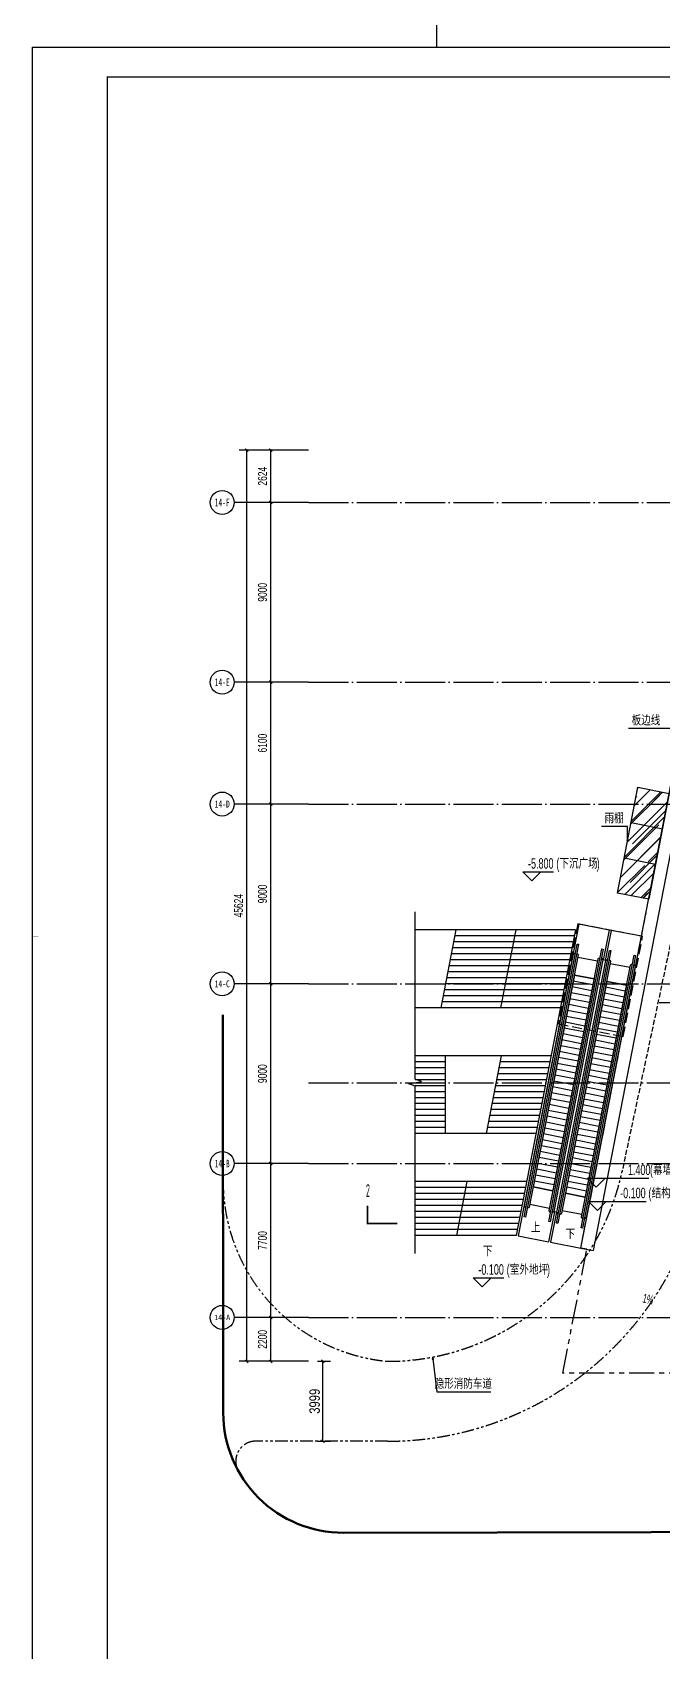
# Model space of a CAD drawing. Extents: x -409435 to 356702, y -107829 to 330904.
# Drawn here: x -38668 to -7109, y -16733 to 64333 of the extents above; entities that cross this region are included whole.
import ezdxf
from ezdxf.enums import TextEntityAlignment as Align
from ezdxf.xclip import XClip

# ---------------------------------------------------------------- set-up
doc = ezdxf.new("R2010")
doc.units = 0
doc.header["$LTSCALE"] = 1000
doc.header["$MEASUREMENT"] = 0
doc.header["$XCLIPFRAME"] = 0
for name, pattern in [('104-14# 核心筒$0$DOTE', [2.42, 2, -0.2, 0.02, -0.2]), ('X-104 14#平面$0$109 3#平面$0$DASH', [0.35, 0.25, -0.1]), ('X-104 14#平面$0$DASH', [0.35, 0.25, -0.1]), ('X-104 14#平面$0$PHANTOM2', [1.25, 0.625, -0.125, 0.125, -0.125, 0.125, -0.125])]:
    doc.linetypes.add(name, pattern=pattern)
for name, color, linetype in [('01-标注_符号', 200, 'Continuous'), ('02-TEXT_标注', 130, 'Continuous'), ('104-14# 核心筒$0$01-标注_轴线坐标', 132, 'Continuous'), ('104-14# 核心筒$0$A_AXIS-轴线', 36, '104-14# 核心筒$0$DOTE'), ('104-14# 核心筒$0$AXIS_TEXT', 7, 'Continuous'), ('AXIS_TEXT', 7, 'Continuous'), ('X-104 14#平面$0$01-标注_尺寸', 124, 'Continuous'), ('X-104 14#平面$0$01-标注_标高', 200, 'Continuous'), ('X-104 14#平面$0$01-标注_符号', 200, 'Continuous'), ('X-104 14#平面$0$02-TEXT_标注', 130, 'Continuous'), ('X-104 14#平面$0$A-C_玻璃幕墙', 140, 'Continuous'), ('X-104 14#平面$0$A-E_楼梯', 171, 'Continuous'), ('X-104 14#平面$0$A-O_屋面', 201, 'Continuous'), ('X-104 14#平面$0$A-SUR_吊顶', 40, 'Continuous'), ('X-104 14#平面$0$A-TECH_结构', 21, 'Continuous'), ('X-104 14#平面$0$EH_玻璃', 156, 'Continuous')]:
    doc.layers.add(name, color=color, linetype=linetype)
doc.layers.add('X-104 14#平面$0$road', color=142, linetype='Continuous', lineweight=50)
doc.styles.add('104-14# 核心筒$0$_TCH_AXIS', font='STXIHEI_0.TTF', dxfattribs={"width": 0.8})
doc.styles.add('104-14# 核心筒$0$_TCH_DIM_T3', font='ros.shx', dxfattribs={"width": 0.705882, "bigfont": 'jd.shx'})
doc.styles.add('_TCH_DIM', font='ros.shx', dxfattribs={"width": 0.8, "height": 2, "bigfont": 'jd.shx'})
doc.styles.add('COMPLEX', font='COMPLEX')
doc.styles.add('X-104 14#平面$0$_TCH_DIM', font='ros.shx', dxfattribs={"width": 0.8, "bigfont": 'jd.shx'})
doc.styles.add('X-104 14#平面$0$_TCH_DIM_T3', font='ros.shx', dxfattribs={"width": 0.8, "bigfont": 'jd.shx'})
doc.styles.add('X-104 14#平面$0$_TCH_LABEL', font='ros1.shx', dxfattribs={"width": 0.75, "bigfont": 'jd.shx'})
doc.dimstyles.new('104-14# 核心筒$0$_TCH_ARCH&&150', dxfattribs={"dimtxt": 446.25, "dimasz": 150, "dimexe": 375, "dimexo": 450, "dimgap": 189.375, "dimtad": 1, "dimdec": 0, "dimzin": 0, "dimdsep": 46, "dimtxsty": '104-14# 核心筒$0$_TCH_DIM_T3', "dimblk": '104-14# 核心筒$0$_ArchTick', "dimcen": 0.09, "dimclrt": 7, "dimazin": 2, "dimtfac": 1, "dimtdec": 0, "dimtix": 1, "dimtmove": 2, "dimatfit": 3, "dimfxl": 0, "dimtolj": 1, "dimtzin": 0, "dimarcsym": 0})
doc.dimstyles.new('X-104 14#平面$0$_TCH_ARCH&&150', dxfattribs={"dimtxt": 525, "dimasz": 150, "dimexe": 375, "dimexo": 450, "dimgap": 150, "dimtad": 1, "dimdec": 0, "dimzin": 0, "dimdsep": 46, "dimtxsty": 'X-104 14#平面$0$_TCH_DIM_T3', "dimblk": 'X-104 14#平面$0$_ArchTick', "dimcen": 0.09, "dimclrt": 7, "dimazin": 2, "dimtfac": 1, "dimtdec": 0, "dimtix": 1, "dimtmove": 2, "dimatfit": 3, "dimfxl": 0, "dimtolj": 1, "dimtzin": 0, "dimarcsym": 0})

# ---------------------------------------------------------------- blocks, each defined once
blk = doc.blocks.new('图框-A1+1-2')
for points, const_width in [([(0, 0), (1261, 0), (1261, 594), (0, 594)], 0.05), ([(1186, 584), (25, 584), (25, 10), (1186, 10)], 0.5)]:
    blk.add_lwpolyline(points, close=True, dxfattribs=dict(const_width=const_width))
at = {"const_width": 0.05}
blk.add_lwpolyline([(0, 297), (2, 297)], dxfattribs=at)
blk = doc.blocks.new('图框-A1+1-4')
at = {"const_width": 0.05}
blk.add_lwpolyline([(0, 0), (1051, 0), (1051, 594), (0, 594)], close=True, dxfattribs=at)
blk = doc.blocks.new('_AXISO')
blk.add_circle((0, 0), 0.5)
at = {"layer": 'AXIS_TEXT', "style": 'COMPLEX', "width": 1.041667}
blk.add_attdef('A', text='', height=0.56, dxfattribs=at).set_placement((-0.25, -0.28), (0.25, -0.28), align=Align.FIT)
blk = doc.blocks.new('104-14# 核心筒$0$_ArchTick')
at = {"color": 0, "linetype": 'ByBlock', "const_width": 0.4}
blk.add_lwpolyline([(-0.5, -0.5), (0.5, 0.5)], dxfattribs=at)
blk = doc.blocks.new('*D2680')
at = {"layer": '104-14# 核心筒$0$01-标注_轴线坐标', "color": 0, "lineweight": -2, "transparency": 16777216}
for p, q in [((-24839, 43424), (-28307, 43424)), ((-27932, -2200), (-27932, 43424)), ((-24839, -2200), (-28307, -2200))]:
    blk.add_line(p, q, dxfattribs=at)
at = {"layer": 'Defpoints', "color": 0, "transparency": 16777216}
for p in [(-27932, 43424), (-24389, 43424), (-24389, -2200)]:
    blk.add_point(p, dxfattribs=at)
at = {"layer": '104-14# 核心筒$0$01-标注_轴线坐标', "color": 0, "lineweight": -2, "transparency": 16777216, "xscale": 150, "yscale": 150, "zscale": 150}
for p, rotation in [((-27932, 43424), 90), ((-27932, -2200), 270)]:
    blk.add_blockref('104-14# 核心筒$0$_ArchTick', p, dxfattribs=dict(at, rotation=rotation))
at = {"layer": '104-14# 核心筒$0$01-标注_轴线坐标', "color": 7, "transparency": 16777216, "insert": (-28344, 20612), "char_height": 446.2, "attachment_point": 5, "rotation": 90, "style": '104-14# 核心筒$0$_TCH_DIM_T3'}
blk.add_mtext('\\A1;45624', dxfattribs=at)
blk = doc.blocks.new('*D2681')
at = {"layer": '104-14# 核心筒$0$01-标注_轴线坐标', "color": 0, "lineweight": -2, "transparency": 16777216}
for p, q in [((-24839, 0), (-27107, 0)), ((-26732, -2200), (-26732, 0)), ((-24839, -2200), (-27107, -2200))]:
    blk.add_line(p, q, dxfattribs=at)
at = {"layer": 'Defpoints', "color": 0, "transparency": 16777216}
for p in [(-26732, 0), (-24389, 0), (-24389, -2200)]:
    blk.add_point(p, dxfattribs=at)
at = {"layer": '104-14# 核心筒$0$01-标注_轴线坐标', "color": 0, "lineweight": -2, "transparency": 16777216, "xscale": 150, "yscale": 150, "zscale": 150}
for p, rotation in [((-26732, 0), 90), ((-26732, -2200), 270)]:
    blk.add_blockref('104-14# 核心筒$0$_ArchTick', p, dxfattribs=dict(at, rotation=rotation))
at = {"layer": '104-14# 核心筒$0$01-标注_轴线坐标', "color": 7, "transparency": 16777216, "insert": (-27144, -1100), "char_height": 446.2, "attachment_point": 5, "rotation": 90, "style": '104-14# 核心筒$0$_TCH_DIM_T3'}
blk.add_mtext('\\A1;2200', dxfattribs=at)
blk = doc.blocks.new('*D2682')
at = {"layer": '104-14# 核心筒$0$01-标注_轴线坐标', "color": 0, "lineweight": -2, "transparency": 16777216}
for p, q in [((-24839, 7700), (-27107, 7700)), ((-26732, 0), (-26732, 7700)), ((-24839, 0), (-27107, 0))]:
    blk.add_line(p, q, dxfattribs=at)
at = {"layer": 'Defpoints', "color": 0, "transparency": 16777216}
for p in [(-26732, 7700), (-24389, 7700), (-24389, 0)]:
    blk.add_point(p, dxfattribs=at)
at = {"layer": '104-14# 核心筒$0$01-标注_轴线坐标', "color": 0, "lineweight": -2, "transparency": 16777216, "xscale": 150, "yscale": 150, "zscale": 150}
for p, rotation in [((-26732, 7700), 90), ((-26732, 0), 270)]:
    blk.add_blockref('104-14# 核心筒$0$_ArchTick', p, dxfattribs=dict(at, rotation=rotation))
at = {"layer": '104-14# 核心筒$0$01-标注_轴线坐标', "color": 7, "transparency": 16777216, "insert": (-27144, 3850), "char_height": 446.2, "attachment_point": 5, "rotation": 90, "style": '104-14# 核心筒$0$_TCH_DIM_T3'}
blk.add_mtext('\\A1;7700', dxfattribs=at)
blk = doc.blocks.new('*D2683')
at = {"layer": '104-14# 核心筒$0$01-标注_轴线坐标', "color": 0, "lineweight": -2, "transparency": 16777216}
for p, q in [((-24839, 16700), (-27107, 16700)), ((-26732, 7700), (-26732, 16700)), ((-24839, 7700), (-27107, 7700))]:
    blk.add_line(p, q, dxfattribs=at)
at = {"layer": 'Defpoints', "color": 0, "transparency": 16777216}
for p in [(-26732, 16700), (-24389, 16700), (-24389, 7700)]:
    blk.add_point(p, dxfattribs=at)
at = {"layer": '104-14# 核心筒$0$01-标注_轴线坐标', "color": 0, "lineweight": -2, "transparency": 16777216, "xscale": 150, "yscale": 150, "zscale": 150}
for p, rotation in [((-26732, 16700), 90), ((-26732, 7700), 270)]:
    blk.add_blockref('104-14# 核心筒$0$_ArchTick', p, dxfattribs=dict(at, rotation=rotation))
at = {"layer": '104-14# 核心筒$0$01-标注_轴线坐标', "color": 7, "transparency": 16777216, "insert": (-27144, 12200), "char_height": 446.2, "attachment_point": 5, "rotation": 90, "style": '104-14# 核心筒$0$_TCH_DIM_T3'}
blk.add_mtext('\\A1;9000', dxfattribs=at)
blk = doc.blocks.new('*D2684')
at = {"layer": '104-14# 核心筒$0$01-标注_轴线坐标', "color": 0, "lineweight": -2, "transparency": 16777216}
for p, q in [((-24839, 25700), (-27107, 25700)), ((-26732, 16700), (-26732, 25700)), ((-24839, 16700), (-27107, 16700))]:
    blk.add_line(p, q, dxfattribs=at)
at = {"layer": 'Defpoints', "color": 0, "transparency": 16777216}
for p in [(-26732, 25700), (-24389, 25700), (-24389, 16700)]:
    blk.add_point(p, dxfattribs=at)
at = {"layer": '104-14# 核心筒$0$01-标注_轴线坐标', "color": 0, "lineweight": -2, "transparency": 16777216, "xscale": 150, "yscale": 150, "zscale": 150}
for p, rotation in [((-26732, 25700), 90), ((-26732, 16700), 270)]:
    blk.add_blockref('104-14# 核心筒$0$_ArchTick', p, dxfattribs=dict(at, rotation=rotation))
at = {"layer": '104-14# 核心筒$0$01-标注_轴线坐标', "color": 7, "transparency": 16777216, "insert": (-27144, 21200), "char_height": 446.2, "attachment_point": 5, "rotation": 90, "style": '104-14# 核心筒$0$_TCH_DIM_T3'}
blk.add_mtext('\\A1;9000', dxfattribs=at)
blk = doc.blocks.new('*D2685')
at = {"layer": '104-14# 核心筒$0$01-标注_轴线坐标', "color": 0, "lineweight": -2, "transparency": 16777216}
for p, q in [((-24839, 31800), (-27107, 31800)), ((-26732, 25700), (-26732, 31800)), ((-24839, 25700), (-27107, 25700))]:
    blk.add_line(p, q, dxfattribs=at)
at = {"layer": 'Defpoints', "color": 0, "transparency": 16777216}
for p in [(-26732, 31800), (-24389, 31800), (-24389, 25700)]:
    blk.add_point(p, dxfattribs=at)
at = {"layer": '104-14# 核心筒$0$01-标注_轴线坐标', "color": 0, "lineweight": -2, "transparency": 16777216, "xscale": 150, "yscale": 150, "zscale": 150}
for p, rotation in [((-26732, 31800), 90), ((-26732, 25700), 270)]:
    blk.add_blockref('104-14# 核心筒$0$_ArchTick', p, dxfattribs=dict(at, rotation=rotation))
at = {"layer": '104-14# 核心筒$0$01-标注_轴线坐标', "color": 7, "transparency": 16777216, "insert": (-27144, 28750), "char_height": 446.2, "attachment_point": 5, "rotation": 90, "style": '104-14# 核心筒$0$_TCH_DIM_T3'}
blk.add_mtext('\\A1;6100', dxfattribs=at)
blk = doc.blocks.new('*D2686')
at = {"layer": '104-14# 核心筒$0$01-标注_轴线坐标', "color": 0, "lineweight": -2, "transparency": 16777216}
for p, q in [((-24839, 40800), (-27107, 40800)), ((-26732, 31800), (-26732, 40800)), ((-24839, 31800), (-27107, 31800))]:
    blk.add_line(p, q, dxfattribs=at)
at = {"layer": 'Defpoints', "color": 0, "transparency": 16777216}
for p in [(-26732, 40800), (-24389, 40800), (-24389, 31800)]:
    blk.add_point(p, dxfattribs=at)
at = {"layer": '104-14# 核心筒$0$01-标注_轴线坐标', "color": 0, "lineweight": -2, "transparency": 16777216, "xscale": 150, "yscale": 150, "zscale": 150}
for p, rotation in [((-26732, 40800), 90), ((-26732, 31800), 270)]:
    blk.add_blockref('104-14# 核心筒$0$_ArchTick', p, dxfattribs=dict(at, rotation=rotation))
at = {"layer": '104-14# 核心筒$0$01-标注_轴线坐标', "color": 7, "transparency": 16777216, "insert": (-27144, 36300), "char_height": 446.2, "attachment_point": 5, "rotation": 90, "style": '104-14# 核心筒$0$_TCH_DIM_T3'}
blk.add_mtext('\\A1;9000', dxfattribs=at)
blk = doc.blocks.new('*D2687')
at = {"layer": '104-14# 核心筒$0$01-标注_轴线坐标', "color": 0, "lineweight": -2, "transparency": 16777216}
for p, q in [((-24839, 43424), (-27107, 43424)), ((-26732, 40800), (-26732, 43424)), ((-24839, 40800), (-27107, 40800))]:
    blk.add_line(p, q, dxfattribs=at)
at = {"layer": 'Defpoints', "color": 0, "transparency": 16777216}
for p in [(-26732, 43424), (-24389, 43424), (-24389, 40800)]:
    blk.add_point(p, dxfattribs=at)
at = {"layer": '104-14# 核心筒$0$01-标注_轴线坐标', "color": 0, "lineweight": -2, "transparency": 16777216, "xscale": 150, "yscale": 150, "zscale": 150}
for p, rotation in [((-26732, 43424), 90), ((-26732, 40800), 270)]:
    blk.add_blockref('104-14# 核心筒$0$_ArchTick', p, dxfattribs=dict(at, rotation=rotation))
at = {"layer": '104-14# 核心筒$0$01-标注_轴线坐标', "color": 7, "transparency": 16777216, "insert": (-27144, 42112), "char_height": 446.2, "attachment_point": 5, "rotation": 90, "style": '104-14# 核心筒$0$_TCH_DIM_T3'}
blk.add_mtext('\\A1;2624', dxfattribs=at)
blk = doc.blocks.new('X-104 14#平面$0$_ArchTick')
at = {"color": 0, "linetype": 'ByBlock', "const_width": 0.4}
blk.add_lwpolyline([(-0.5, -0.5), (0.5, 0.5)], dxfattribs=at)
blk = doc.blocks.new('*D2603')
at = {"layer": 'Defpoints', "color": 0, "transparency": 16777216}
for p in [(-24839, -2200), (-24119, -2200), (-24839, -6199)]:
    blk.add_point(p, dxfattribs=at)
at = {"layer": 'X-104 14#平面$0$01-标注_尺寸', "color": 0, "lineweight": -2, "transparency": 16777216}
for p, q in [((-24389, -2200), (-23744, -2200)), ((-24119, -6199), (-24119, -2200)), ((-24389, -6199), (-23744, -6199))]:
    blk.add_line(p, q, dxfattribs=at)
at = {"layer": 'X-104 14#平面$0$01-标注_尺寸', "color": 0, "lineweight": -2, "transparency": 16777216, "xscale": 150, "yscale": 150, "zscale": 150}
for p, rotation in [((-24119, -2200), 90), ((-24119, -6199), 270)]:
    blk.add_blockref('X-104 14#平面$0$_ArchTick', p, dxfattribs=dict(at, rotation=rotation))
at = {"layer": 'X-104 14#平面$0$01-标注_尺寸', "color": 7, "transparency": 16777216, "insert": (-24532, -4200), "char_height": 525, "attachment_point": 5, "rotation": 90, "style": 'X-104 14#平面$0$_TCH_DIM_T3'}
blk.add_mtext('\\A1;3999', dxfattribs=at)
blk = doc.blocks.new('104-14# 核心筒')
at = {"layer": '104-14# 核心筒$0$01-标注_轴线坐标'}
for p, q in [((-25226.6, 40800), (-28562.7, 40800)), ((-25226.6, 31800), (-28562.7, 31800)), ((-25226.6, 25700), (-28562.7, 25700)), ((-25226.6, 16700), (-28562.7, 16700)), ((-25226.6, 7700), (-28562.7, 7700)), ((-25226.6, 0), (-28562.7, 0))]:
    blk.add_line(p, q, dxfattribs=at)
at = {"layer": '104-14# 核心筒$0$A_AXIS-轴线'}
for p, q in [((-24839, 40800), (120259.9, 40800)), ((-24839, 31800), (120259.9, 31800)), ((-24839, 25700), (120259.9, 25700)), ((-24839, 16700), (120259.9, 16700)), ((-24839, 11750), (120259.9, 11750)), ((-24839, 7700), (120259.9, 7700)), ((-24839, 0), (68400, 0))]:
    blk.add_line(p, q, dxfattribs=at)
at = {"layer": '104-14# 核心筒$0$01-标注_轴线坐标'}
ref = blk.add_blockref('_AXISO', (-29162.7, 40800), dxfattribs=dict(at, xscale=1200, yscale=1200, zscale=1200))
ref.add_attrib('A', '14-F', dxfattribs={"layer": '104-14# 核心筒$0$AXIS_TEXT', "height": 391.75, "style": '104-14# 核心筒$0$_TCH_AXIS', "width": 0.920042}).set_placement((-29534.2, 40604.1), (-28791.2, 40604.1), align=Align.FIT)
ref = blk.add_blockref('_AXISO', (-29162.7, 31800), dxfattribs=dict(at, xscale=1200, yscale=1200, zscale=1200))
ref.add_attrib('A', '14-E', dxfattribs={"layer": '104-14# 核心筒$0$AXIS_TEXT', "height": 382.63, "style": '104-14# 核心筒$0$_TCH_AXIS', "width": 0.923518}).set_placement((-29536.6, 31608.7), (-28788.8, 31608.7), align=Align.FIT)
ref = blk.add_blockref('_AXISO', (-29162.7, 25700), dxfattribs=dict(at, xscale=1200, yscale=1200, zscale=1200))
ref.add_attrib('A', '14-D', dxfattribs={"layer": '104-14# 核心筒$0$AXIS_TEXT', "height": 352.49, "style": '104-14# 核心筒$0$_TCH_AXIS', "width": 0.92479}).set_placement((-29543.9, 25523.8), (-28781.5, 25523.8), align=Align.FIT)
ref = blk.add_blockref('_AXISO', (-29162.7, 16700), dxfattribs=dict(at, xscale=1200, yscale=1200, zscale=1200))
ref.add_attrib('A', '14-C', dxfattribs={"layer": '104-14# 核心筒$0$AXIS_TEXT', "height": 350.32, "style": '104-14# 核心筒$0$_TCH_AXIS', "width": 0.90321}).set_placement((-29544.4, 16524.8), (-28781, 16524.8), align=Align.FIT)
ref = blk.add_blockref('_AXISO', (-29162.7, 7700), dxfattribs=dict(at, xscale=1200, yscale=1200, zscale=1200))
ref.add_attrib('A', '14-B', dxfattribs={"layer": '104-14# 核心筒$0$AXIS_TEXT', "height": 379.28, "style": '104-14# 核心筒$0$_TCH_AXIS', "width": 0.916172}).set_placement((-29537.5, 7510.4), (-28788, 7510.4), align=Align.FIT)
ref = blk.add_blockref('_AXISO', (-29162.7, 0), dxfattribs=dict(at, xscale=1200, yscale=1200, zscale=1200))
ref.add_attrib('A', '14-A', dxfattribs={"layer": '104-14# 核心筒$0$AXIS_TEXT', "height": 271.05, "style": '104-14# 核心筒$0$_TCH_AXIS', "width": 1.256422}).set_placement((-29560.2, -135.5), (-28765.2, -135.5), align=Align.FIT)
for p1, p2, distance, picture, middle in [((-24389, -2200), (-24389, 43424.4), 3542.6, '*D2680', (-28344, 20612.2)), ((-24389, 40800), (-24389, 43424.4), 2342.6, '*D2687', (-27144, 42112.2)), ((-24389, 31800), (-24389, 40800), 2342.6, '*D2686', (-27144, 36300)), ((-24389, 25700), (-24389, 31800), 2342.6, '*D2685', (-27144, 28750)), ((-24389, 16700), (-24389, 25700), 2342.6, '*D2684', (-27144, 21200)), ((-24389, 7700), (-24389, 16700), 2342.6, '*D2683', (-27144, 12200)), ((-24389, 0), (-24389, 7700), 2342.6, '*D2682', (-27144, 3850)), ((-24389, -2200), (-24389, 0), 2342.6, '*D2681', (-27144, -1100))]:
    dim = blk.add_aligned_dim(p1=p1, p2=p2, distance=distance, dimstyle='104-14# 核心筒$0$_TCH_ARCH&&150', dxfattribs=at)
    dim.commit()
    dim.dimension.update_dxf_attribs({"geometry": picture, "text_midpoint": middle})
blk = doc.blocks.new('X-104 14#平面')
at = {"layer": 'X-104 14#平面$0$EH_玻璃'}
h = blk.add_hatch(dxfattribs=at)
h.set_pattern_fill('AR-RROOF', color=256, scale=600, angle=45)
h.set_pattern_definition([(45, (0, 0), (646.578, 1724.21), [11430, -1524, 3810, -762]), (45, (447.2, 986), (-1255.44, 177.81), [2286, -251.46, 4572, -571.5]), (45, (-188.6, 727.4), (2440.834, 3162.846), [6096, -1066.8, 3048, -762])])
h.paths.add_polyline_path([(-6774.2, 26232.4), (-7804.7, 20931.6), (-9374.8, 21236.8), (-8344.2, 26537.6)])
for points in [[(-18433.5, 63600), (139216.5, 63600), (139216.5, 152700), (-18433.5, 152700)], [(-38664.4, 63600), (150485.6, 63600), (150485.6, -25500), (-38664.4, -25500)]]:
    blk.add_lwpolyline(points, close=True)
at = {"layer": 'X-104 14#平面$0$01-标注_标高'}
for p, q in [((-13663.1, 21855.6), (-14113.1, 22305.6)), ((-14113.1, 22305.6), (-12581.2, 22305.6)), ((-13663.1, 21855.6), (-13213.1, 22305.6)), ((-10430.9, 6521.5), (-10880.9, 6971.5)), ((-10880.9, 6971.5), (-7805.7, 6971.5)), ((-10430.9, 6521.5), (-9980.9, 6971.5)), ((-10377.9, 5357.5), (-10827.9, 5807.5)), ((-10827.9, 5807.5), (-7931.4, 5807.5)), ((-10377.9, 5357.5), (-9927.9, 5807.5)), ((-16149, 1528.2), (-16599, 1978.2)), ((-16599, 1978.2), (-15067.1, 1978.2)), ((-16149, 1528.2), (-15699, 1978.2))]:
    blk.add_line(p, q, dxfattribs=at)
at = {"layer": 'X-104 14#平面$0$01-标注_符号'}
for p, q in [((-7162.3, 29476.7), (-8817.8, 29476.7)), ((-5837.6, 29476.7), (-7162.3, 29476.7)), ((-8859.5, 24574.5), (-10174.8, 24574.5)), ((-8859.5, 23887.2), (-8859.5, 24574.5)), ((-2031.5, 15754.3), (-7275, 15754.3)), ((-18609.8, -2083.1), (-18420.7, -3735.1)), ((-18420.7, -3735.1), (-15715.8, -3735.1))]:
    blk.add_line(p, q, dxfattribs=at)
at = {"layer": 'X-104 14#平面$0$01-标注_符号', "const_width": 60}
for points in [[(-8859.5, 23857.2, 1), (-8859.5, 23917.2, 1)], [(-18613.2, -2053.2, 1), (-18606.4, -2112.9, 1)]]:
    blk.add_lwpolyline(points, format="xyb", close=True, dxfattribs=at)
at = {"layer": 'X-104 14#平面$0$01-标注_符号'}
blk.add_lwpolyline([(-19500, 3200), (-19500, 11581.3), (-19815, 11695.9), (-19185, 11807), (-19500, 11918.8), (-19500, 20300)], dxfattribs=at)
for points in [[(-11090, 16743.5, 0, 0, 0), (-13304.4, 5351.3, 120, 0, 0), (-13390.3, 4909.5, 0, 0, 0)], [(-11772.6, 4595.1, 0, 0, 0), (-9558.1, 15987.3, 120, 0, 0), (-9472.3, 16429.1, 0, 0, 0)], [(-15937.7, 3746.2, 0, 0, 0), (-15937.7, 6933.5, 120, 0, 0), (-15937.7, 7383.5, 0, 0, 0)]]:
    blk.add_lwpolyline(points, format="xyseb", dxfattribs=at)
at = {"layer": 'X-104 14#平面$0$01-标注_符号', "const_width": 75}
blk.add_lwpolyline([(-21889, 5600), (-21889, 4700), (-20389, 4700)], dxfattribs=at)
at = {"layer": 'X-104 14#平面$0$A-C_玻璃幕墙'}
blk.add_lwpolyline([(-6774.2, 26232.4), (-7804.7, 20931.6), (-9374.8, 21236.8), (-8344.2, 26537.6)], close=True, dxfattribs=at)
for points in [[(-8687.7, 24770.7), (-7117.2, 24465.3)], [(-9031.3, 23003.8), (-7460.7, 22698.4)]]:
    blk.add_lwpolyline(points, dxfattribs=at)
at = {"layer": 'X-104 14#平面$0$A-E_楼梯'}
for p, q in [((-11306, 19688.9), (-14339.8, 4081)), ((-9786.4, 19393.5), (-11306, 19688.9)), ((-11463.7, 19400), (-19500, 19400)), ((-17463.7, 19400), (-18221.7, 15500)), ((-11580.3, 18800), (-17580.3, 18800)), ((-11522, 19100), (-17522, 19100)), ((-14463.7, 19400), (-15221.7, 15500)), ((-11463.7, 19400), (-14437.7, 4100)), ((-14037.2, 5035.3), (-11382.8, 18690.7)), ((-11323.9, 18679.2), (-13978.3, 5023.8)), ((-11382.8, 18690.7), (-11323.9, 18679.2)), ((-11202.5, 3471.2), (-8168.7, 19079)), ((-9786.4, 19393.5), (-10078.4, 17891.1)), ((-9688.2, 19374.4), (-9980.3, 17872)), ((-8168.7, 19079), (-9688.2, 19374.4)), ((-11755.2, 17900), (-17755.2, 17900)), ((-11696.9, 18200), (-17696.9, 18200)), ((-11638.6, 18500), (-17638.6, 18500)), ((-14019.3, 5577.8), (-11569.5, 18180.9)), ((-13781.4, 5518.1), (-11326.5, 18147.2)), ((-12802.3, 4795.2), (-10148, 18450.6)), ((-10344.9, 17956.4), (-12799.7, 5327.3)), ((-10089.1, 18439.2), (-12743.4, 4783.8)), ((-10106.9, 17896.6), (-12556.7, 5293.5)), ((-12419.5, 4720.8), (-9765.1, 18376.2)), ((-12401.6, 5263.4), (-9951.8, 17866.5)), ((-9706.2, 18364.8), (-12360.6, 4709.4)), ((-11569.5, 18180.9), (-11468.7, 18249)), ((-11326.5, 18147.2), (-11409.8, 18237.5)), ((-10370.2, 17826.1), (-11351.8, 18016.9)), ((-11184.6, 4480.8), (-8530.2, 18136.2)), ((-8471.3, 18124.7), (-11125.7, 4469.3)), ((-10233.8, 18008.9), (-10344.9, 17956.4)), ((-10174.9, 17997.5), (-10106.9, 17896.6)), ((-10148, 18450.6), (-10089.1, 18439.2)), ((-9951.8, 17866.5), (-10106.9, 17896.6)), ((-9951.8, 17866.5), (-9851, 17934.5)), ((-9708.8, 17832.7), (-9792.1, 17923)), ((-9765.1, 18376.2), (-9706.2, 18364.8)), ((-8530.2, 18136.2), (-8471.3, 18124.7)), ((-11871.9, 17300), (-17871.9, 17300)), ((-11813.5, 17600), (-17813.5, 17600)), ((-11523.6, 17133.4), (-13584.3, 6531.8)), ((-12163.6, 5203.6), (-9708.8, 17832.7)), ((-10541.9, 16942.6), (-11523.6, 17133.4)), ((-11523.6, 17133.4), (-10541.9, 16942.6)), ((-8727.2, 17641.9), (-11182, 5012.8)), ((-8489.2, 17582.2), (-10939, 4979.1)), ((-8752.5, 17511.6), (-9734.1, 17702.4)), ((-8616.1, 17694.5), (-8727.2, 17641.9)), ((-8557.2, 17683), (-8489.2, 17582.2)), ((-12046.8, 16400), (-18046.8, 16400)), ((-11988.5, 16700), (-17988.5, 16700)), ((-11930.2, 17000), (-17930.2, 17000)), ((-10541.9, 16942.6), (-12602.7, 6341)), ((-9905.8, 16819), (-11966.6, 6217.4)), ((-10713.7, 16059.1), (-11695.3, 16250)), ((-10656.4, 16353.6), (-11638, 16544.4)), ((-10599.2, 16648.1), (-11580.8, 16838.9)), ((-8924.2, 16628.2), (-10985, 6026.6)), ((-9038.7, 16039.2), (-10020.3, 16230)), ((-8981.5, 16333.7), (-9963.1, 16524.5)), ((-8924.2, 16628.2), (-9905.8, 16819)), ((-9905.8, 16819), (-8924.2, 16628.2)), ((-12221.7, 15500), (-19500, 15500)), ((-12163.4, 15800), (-18163.4, 15800)), ((-12105.1, 16100), (-18105.1, 16100)), ((-10828.1, 15470.2), (-11809.8, 15661)), ((-10770.9, 15764.7), (-11752.5, 15955.5)), ((-9153.2, 15450.2), (-10134.8, 15641)), ((-9095.9, 15744.7), (-10077.6, 15935.5)), ((-10999.9, 14586.7), (-11981.5, 14777.5)), ((-10942.6, 14881.2), (-11924.3, 15072)), ((-10885.4, 15175.7), (-11867, 15366.5)), ((-9324.9, 14566.7), (-10306.5, 14757.6)), ((-9267.7, 14861.2), (-10249.3, 15052)), ((-9210.4, 15155.7), (-10192.1, 15346.5)), ((-11171.6, 13703.2), (-12153.2, 13894.1)), ((-11114.4, 13997.7), (-12096, 14188.5)), ((-11057.1, 14292.2), (-12038.7, 14483)), ((-9496.6, 13683.3), (-10478.3, 13874.1)), ((-9439.4, 13977.8), (-10421, 14168.6)), ((-9382.2, 14272.3), (-10363.8, 14463.1)), ((-12688.2, 13100), (-19500, 13100)), ((-18000, 13100), (-18000, 9200)), ((-15188.2, 13100), (-15946.3, 9200)), ((-11343.3, 12819.8), (-12325, 13010.6)), ((-11286.1, 13114.3), (-12267.7, 13305.1)), ((-11228.8, 13408.8), (-12210.5, 13599.6)), ((-9668.4, 12799.8), (-10650, 12990.6)), ((-9611.1, 13094.3), (-10592.8, 13285.1)), ((-9553.9, 13388.8), (-10535.5, 13579.6)), ((-18000, 12800), (-19500, 12800)), ((-18000, 12500), (-19500, 12500)), ((-18000, 12200), (-19500, 12200)), ((-12863.2, 12200), (-15363.2, 12200)), ((-12804.9, 12500), (-15304.9, 12500)), ((-12746.6, 12800), (-15246.6, 12800)), ((-11457.8, 12230.8), (-12439.4, 12421.6)), ((-11400.6, 12525.3), (-12382.2, 12716.1)), ((-9782.9, 12210.8), (-10764.5, 12401.6)), ((-9725.6, 12505.3), (-10707.2, 12696.1)), ((-18000, 11900), (-19500, 11900)), ((-18000, 11600), (-19500, 11600)), ((-12979.8, 11600), (-15479.8, 11600)), ((-12921.5, 11900), (-15421.5, 11900)), ((-11629.5, 11347.3), (-12611.2, 11538.1)), ((-11572.3, 11641.8), (-12553.9, 11832.6)), ((-11515.1, 11936.3), (-12496.7, 12127.1)), ((-9954.6, 11327.4), (-10936.2, 11518.2)), ((-9897.3, 11621.9), (-10879, 11812.7)), ((-9840.1, 11916.4), (-10821.7, 12107.2)), ((-18000, 11300), (-19500, 11300)), ((-18000, 11000), (-19500, 11000)), ((-18000, 10700), (-19500, 10700)), ((-13154.8, 10700), (-15654.8, 10700)), ((-13096.4, 11000), (-15596.4, 11000)), ((-13038.1, 11300), (-15538.1, 11300)), ((-11801.3, 10463.9), (-12782.9, 10654.7)), ((-11744, 10758.4), (-12725.7, 10949.2)), ((-11686.8, 11052.9), (-12668.4, 11243.7)), ((-10126.3, 10443.9), (-11107.9, 10634.7)), ((-10069.1, 10738.4), (-11050.7, 10929.2)), ((-10011.8, 11032.9), (-10993.5, 11223.7)), ((-18000, 10400), (-19500, 10400)), ((-18000, 10100), (-19500, 10100)), ((-18000, 9800), (-19500, 9800)), ((-13329.7, 9800), (-15829.7, 9800)), ((-13271.4, 10100), (-15771.4, 10100)), ((-13213.1, 10400), (-15713.1, 10400)), ((-11973, 9580.4), (-12954.6, 9771.2)), ((-11915.8, 9874.9), (-12897.4, 10065.7)), ((-11858.5, 10169.4), (-12840.1, 10360.2)), ((-10298, 9560.4), (-11279.7, 9751.3)), ((-10240.8, 9854.9), (-11222.4, 10045.7)), ((-10183.6, 10149.4), (-11165.2, 10340.2)), ((-18000, 9500), (-19500, 9500)), ((-13446.3, 9200), (-19500, 9200)), ((-13388, 9500), (-15888, 9500)), ((-12087.5, 8991.4), (-13069.1, 9182.2)), ((-12030.2, 9285.9), (-13011.9, 9476.7)), ((-10412.5, 8971.5), (-11394.2, 9162.3)), ((-10355.3, 9266), (-11336.9, 9456.8)), ((-12259.2, 8108), (-13240.8, 8298.8)), ((-12202, 8402.5), (-13183.6, 8593.3)), ((-12144.7, 8696.9), (-13126.4, 8887.8)), ((-10584.3, 8088), (-11565.9, 8278.8)), ((-10527, 8382.5), (-11508.6, 8573.3)), ((-10469.8, 8677), (-11451.4, 8867.8)), ((-12430.9, 7224.5), (-13412.6, 7415.3)), ((-12373.7, 7519), (-13355.3, 7709.8)), ((-12316.5, 7813.5), (-13298.1, 8004.3)), ((-10756, 7204.5), (-11737.6, 7395.3)), ((-10698.7, 7499), (-11680.4, 7689.8)), ((-10641.5, 7793.5), (-11623.1, 7984.3)), ((-13912.8, 6800), (-19500, 6800)), ((-13971.2, 6500), (-19500, 6500)), ((-16912.8, 6800), (-17437.7, 4100)), ((-12602.7, 6341), (-13584.3, 6531.8)), ((-13584.3, 6531.8), (-12602.7, 6341)), ((-12545.4, 6635.5), (-13527.1, 6826.3)), ((-12488.2, 6930), (-13469.8, 7120.8)), ((-10927.7, 6321.1), (-11909.3, 6511.9)), ((-10870.5, 6615.6), (-11852.1, 6806.4)), ((-10813.2, 6910.1), (-11794.9, 7100.9)), ((-14029.5, 6200), (-19500, 6200)), ((-14087.8, 5900), (-19500, 5900)), ((-10985, 6026.6), (-11966.6, 6217.4)), ((-11966.6, 6217.4), (-10985, 6026.6)), ((-14146.1, 5600), (-19500, 5600)), ((-14204.4, 5300), (-19500, 5300)), ((-14262.7, 5000), (-19500, 5000)), ((-13978.3, 5023.8), (-14037.2, 5035.3)), ((-13951.3, 5477), (-14019.3, 5577.8)), ((-13892.4, 5465.6), (-13781.4, 5518.1)), ((-12774.4, 5457.6), (-13756, 5648.4)), ((-12528.2, 5288), (-12820.3, 3785.6)), ((-12799.7, 5327.3), (-12716.4, 5237)), ((-12430.1, 5268.9), (-12722.1, 3766.5)), ((-12556.7, 5293.5), (-12657.5, 5225.5)), ((-12401.6, 5263.4), (-12556.7, 5293.5)), ((-12333.6, 5162.5), (-12401.6, 5263.4)), ((-12274.7, 5151.1), (-12163.6, 5203.6)), ((-11156.7, 5143.1), (-12138.3, 5333.9)), ((-11182, 5012.8), (-11098.7, 4922.5)), ((-10939, 4979.1), (-11039.8, 4911.1)), ((-14321, 4700), (-19500, 4700)), ((-14379.4, 4400), (-19500, 4400)), ((-14437.7, 4100), (-19500, 4100)), ((-14339.8, 4081), (-12820.3, 3785.6)), ((-12743.4, 4783.8), (-12802.3, 4795.2)), ((-12360.6, 4709.4), (-12419.5, 4720.8)), ((-11125.7, 4469.3), (-11184.6, 4480.8)), ((-12722.1, 3766.5), (-11202.5, 3471.2))]:
    blk.add_line(p, q, dxfattribs=at)
at = {"layer": 'X-104 14#平面$0$A-O_屋面', "linetype": 'X-104 14#平面$0$PHANTOM2', "ltscale": 2}
blk.add_lwpolyline([(116300, 1125.5), (112466, -2800), (-12111.5, -2800), (-10903.8, 3413.1), (-11202.5, 3471.2), (-4857, 36100), (58808.6, 36100), (74837.7, 49550), (86050, 49550), (86050, 51700), (92100, 51702), (92100, 55283.2), (94608.8, 59227.5), (95621.4, 58583.5), (95782.4, 58836.6), (99791.5, 56286.5), (107067.8, 54161.9), (111100, 54161.9), (111100, 52680), (116300, 52680)], close=True, dxfattribs=at)
at = {"layer": 'X-104 14#平面$0$A-O_屋面', "ltscale": 5}
for points in [[(-11202.5, 3471.2), (-4857, 36100), (58808.6, 36100), (77400, 51700), (93285, 51700)], [(93285, 51080), (77625.7, 51080), (59034.3, 35480), (-4345.9, 35480), (-10594, 3352.8)], [(-11202.5, 3471.2), (-10594, 3352.8)]]:
    blk.add_lwpolyline(points, dxfattribs=at)
at = {"layer": 'X-104 14#平面$0$A-SUR_吊顶', "linetype": 'X-104 14#平面$0$109 3#平面$0$DASH'}
blk.add_line((-5925.7, 22426.6), (-9139.7, 7305.6), dxfattribs=at)
at = {"layer": 'X-104 14#平面$0$A-SUR_吊顶', "linetype": 'X-104 14#平面$0$PHANTOM2'}
blk.add_line((-20877.5, -6199.5), (-27484.2, -6199.5), dxfattribs=at)
for centre, radius, start, end in [((-20877.5, 9800.5), 12000, 270, 348), ((-20053.7, 6826.5), 9063.5, 180.209113, 264.785233), ((-20877.5, 9800.5), 16000, 270, 348), ((-27484.2, -7199.5), 1000, 90, 208.929516)]:
    blk.add_arc(centre, radius, start, end, dxfattribs=at)
at = {"layer": 'X-104 14#平面$0$A-TECH_结构', "linetype": 'X-104 14#平面$0$DASH', "ltscale": 2}
blk.add_lwpolyline([(-9086.5, 14062), (-8113.4, 19068.3), (-11352.8, 19698), (-12325.9, 14691.7)], close=True, dxfattribs=at)
at = {"layer": 'X-104 14#平面$0$road'}
blk.add_line((-29108.1, -4785.5), (-29123.8, 15143.7), dxfattribs=at)
at = {"layer": 'X-104 14#平面$0$road', "flags": 128}
blk.add_lwpolyline([(46213.8, -10634.9), (-23096.4, -10782.7)], dxfattribs=at)
at = {"layer": 'X-104 14#平面$0$road'}
blk.add_arc((-23108.1, -4780.8), 6000, 180.044937, 270.123582, dxfattribs=at)
ref = blk.add_blockref('104-14# 核心筒', (0, 0))
XClip(ref).set_block_clipping_path([(-38664.3623821461, -25500), (139216.5485069363, 330900)])
at = {"xscale": 150, "yscale": 150, "zscale": 150}
for name, p in [('图框-A1+1-4', (-18433.5, 63600)), ('图框-A1+1-2', (-38664.4, -25500))]:
    blk.add_blockref(name, p, dxfattribs=at)
at = {"layer": 'X-104 14#平面$0$02-TEXT_标注'}
for s, height, style, width, p in [('板边线', 520.93, 'X-104 14#平面$0$_TCH_DIM', 0.8, (-8660.3, 29634.2)), ('雨棚', 520.93, 'X-104 14#平面$0$_TCH_DIM', 0.8, (-10017.3, 24732)), ('-5.800', 525, 'X-104 14#平面$0$_TCH_DIM', 0.64, (-13847, 22463.1)), ('(', 525, 'X-104 14#平面$0$_TCH_DIM', 0.64, (-12431.2, 22463.1)), ('下沉广场', 520.93, 'X-104 14#平面$0$_TCH_DIM', 0.8, (-12274.4, 22463.1)), (')', 525, 'X-104 14#平面$0$_TCH_DIM', 0.64, (-10412, 22463.1)), ('1.400', 525, 'X-104 14#平面$0$_TCH_DIM', 0.64, (-8844.3, 7129)), ('(', 525, 'X-104 14#平面$0$_TCH_DIM', 0.64, (-7742.1, 7129)), ('幕墙', 520.93, 'X-104 14#平面$0$_TCH_DIM', 0.8, (-7585.3, 7129)), ('2', 637.5, 'X-104 14#平面$0$_TCH_LABEL', 0.529412, (-21967.8, 6031.3)), ('-0.100', 525, 'X-104 14#平面$0$_TCH_DIM', 0.64, (-9233.2, 5965)), ('(', 525, 'X-104 14#平面$0$_TCH_DIM', 0.64, (-7817.4, 5965)), ('结构', 520.93, 'X-104 14#平面$0$_TCH_DIM', 0.8, (-7660.6, 5965)), ('上', 520.9, 'X-104 14#平面$0$_TCH_DIM', 0.8, (-13703, 4246.9)), ('下', 520.9, 'X-104 14#平面$0$_TCH_DIM', 0.8, (-11970.3, 3915.5)), ('下', 520.9, 'X-104 14#平面$0$_TCH_DIM', 0.8, (-16105.3, 3063.7)), ('-0.100', 525, 'X-104 14#平面$0$_TCH_DIM', 0.64, (-16332.9, 2135.7)), ('(', 525, 'X-104 14#平面$0$_TCH_DIM', 0.64, (-14917.1, 2135.7)), ('室外地坪', 520.93, 'X-104 14#平面$0$_TCH_DIM', 0.8, (-14760.3, 2135.7)), (')', 525, 'X-104 14#平面$0$_TCH_DIM', 0.64, (-12898, 2135.7)), ('隐形消防车道', 520.93, 'X-104 14#平面$0$_TCH_DIM', 0.8, (-18526.8, -3577.6))]:
    blk.add_text(s, height=height, dxfattribs=dict(at, style=style, width=width)).set_placement(p)
at = {"layer": 'X-104 14#平面$0$01-标注_尺寸'}
dim = blk.add_aligned_dim(p1=(-24838.9698462, -6199.5), p2=(-24838.9698462, -2200), distance=-719.4698462, dimstyle='X-104 14#平面$0$_TCH_ARCH&&150', dxfattribs=at)
dim.commit()
dim.dimension.update_dxf_attribs({"geometry": '*D2603', "text_midpoint": (-24532, -4199.75)})

msp = doc.modelspace()

# ---------------------------------------------------------------- linework, layer by layer
at = {"layer": '01-标注_符号'}
for points in [[(-7151.8, 8545.4, 0, 0, 0), (-6181.9, 8339.2, 120, 0, 0), (-5741.7, 8245.6, 0, 0, 0)], [(-8734.4, 720.1, 0, 0, 0), (-7764.5, 514, 120, 0, 0), (-7324.3, 420.4, 0, 0, 0)]]:
    msp.add_lwpolyline(points, format="xyseb", dxfattribs=at)

# ---------------------------------------------------------------- block references
msp.add_blockref('X-104 14#平面', (0, 0))

# ---------------------------------------------------------------- texts
at = {"layer": '02-TEXT_标注', "style": '_TCH_DIM', "width": 0.564706}
msp.add_text('1%%%', height=446.25, rotation=348, dxfattribs=at).set_placement((-8140.4, 754.9))

doc.saveas('drawing.dxf')
